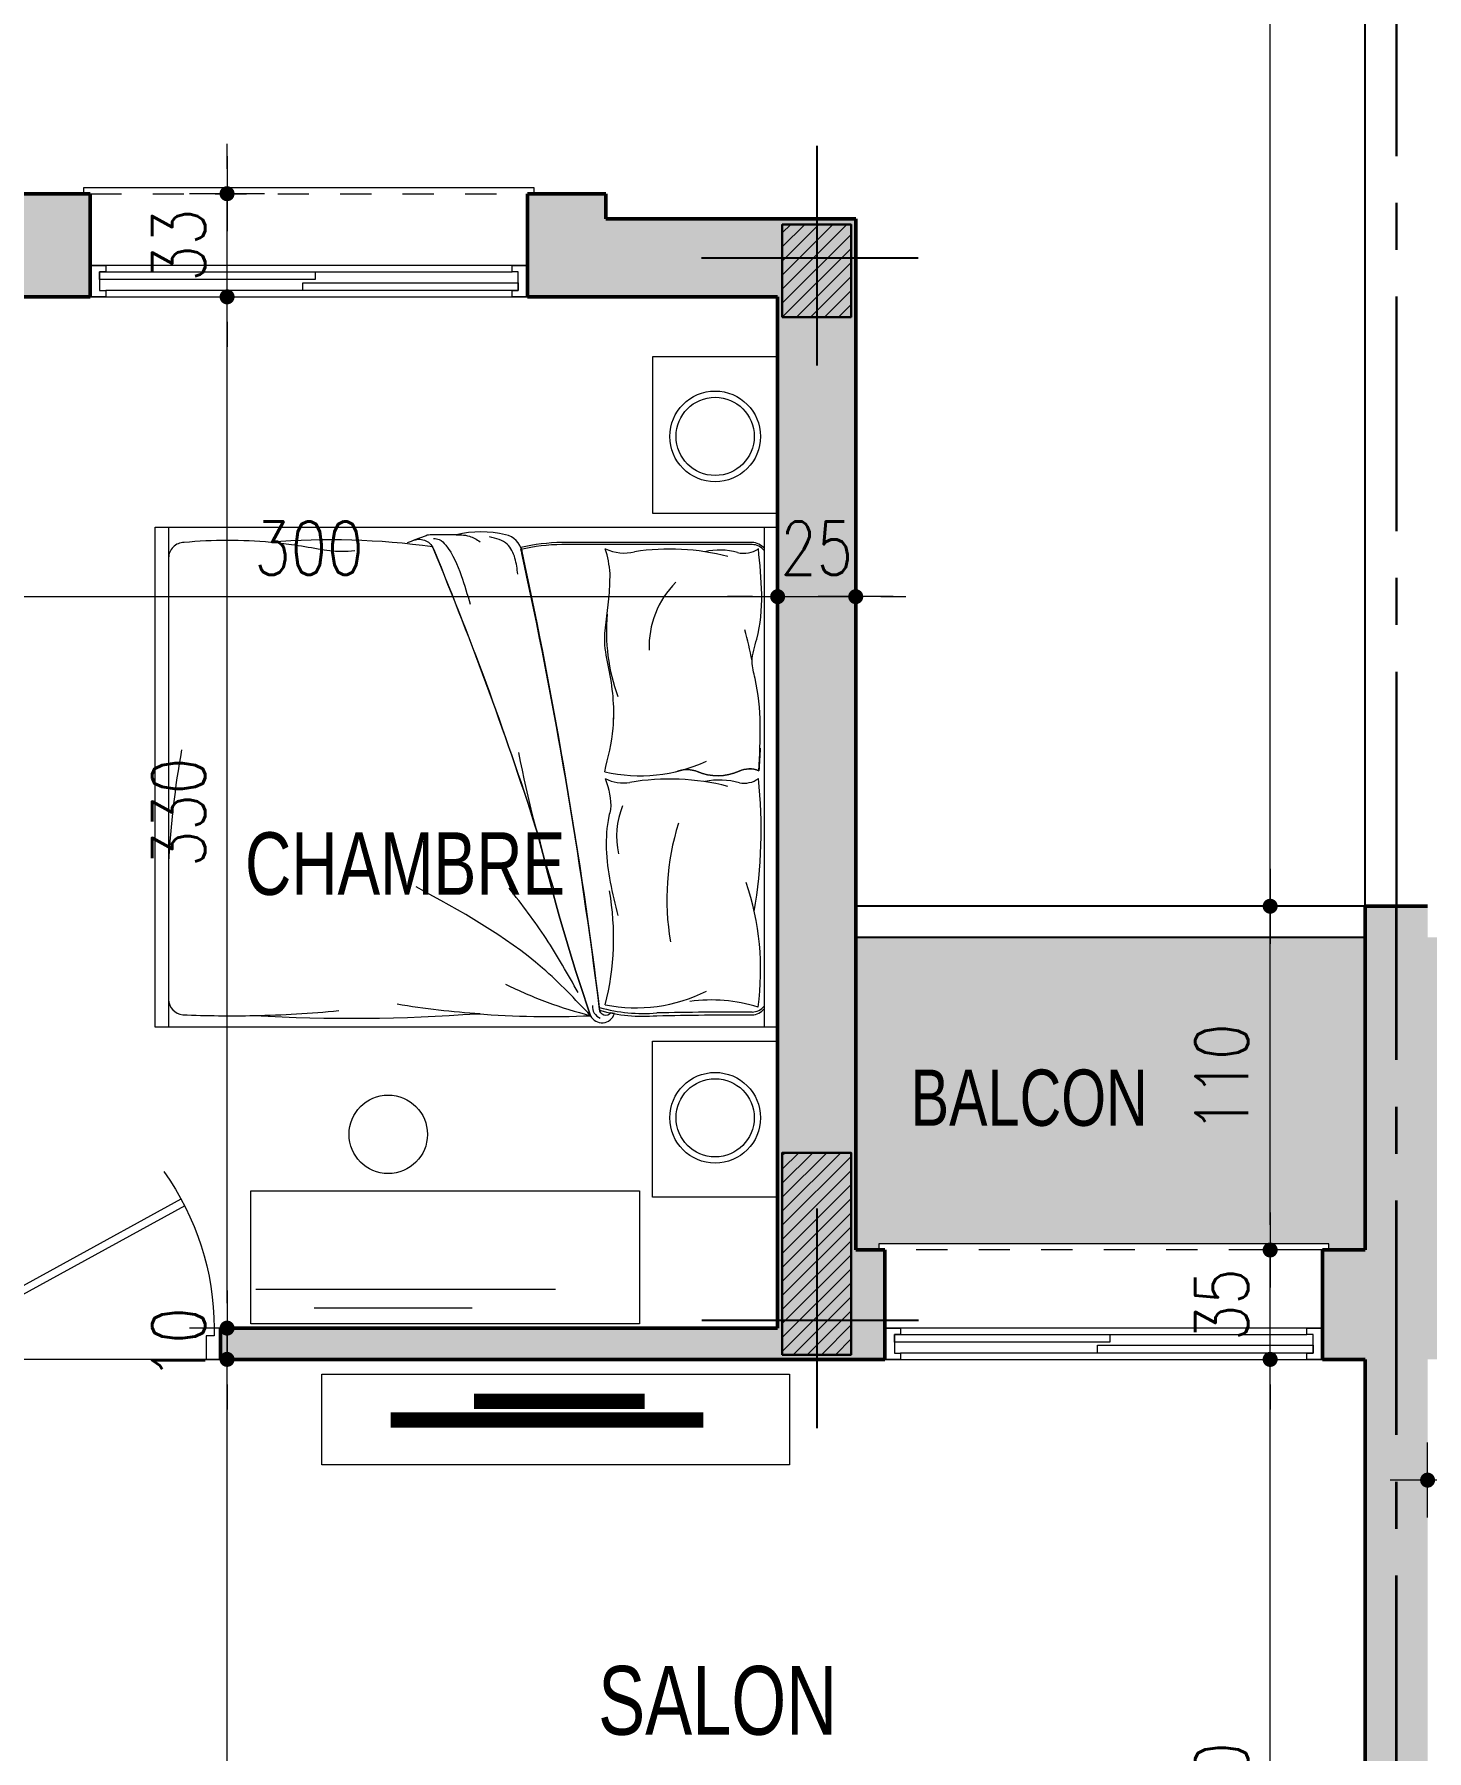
# Model space of a CAD drawing. Header units: millimetres. Extents: x 906 to 2589, y -1235 to -637.
# Drawn here: x 2553.58 to 2558.04, y -1215.62 to -1210.12 of the extents above; entities that cross this region are included whole.
import ezdxf

# ---------------------------------------------------------------- set-up
doc = ezdxf.new("R2010")
doc.units = ezdxf.units.MM
doc.linetypes.add('AXES', pattern=[2, 1.25, -0.25, 0.25, -0.25])
doc.linetypes.add('HIDDEN', pattern=[0.375, 0.25, -0.125])
doc.layers.get('DEFPOINTS').update_dxf_attribs({"color": 255, "lineweight": 13})
for name, color, linetype, lineweight in [('A-signe', 7, 'Continuous', 9), ('APPUITS', 7, 'Continuous', 18), ('AXE LIMITE', 1, 'AXES', 30), ('DIM.', 4, 'Continuous', 25), ('GARD- CORP', 7, 'Continuous', 25), ('interrompu', 7, 'HIDDEN', 15), ('MENUISERIE', 7, 'Continuous', 13), ('MEUBLE', 35, 'Continuous', 15), ('MUR 0.25', 7, 'Continuous', 25), ('MUR 0.5', 7, 'Continuous', 50), ('POTEAUX ARCH', 7, 'Continuous', 30), ('POTEAUX HACHURE', 7, 'Continuous', 15), ('TEXTE', 7, 'Continuous', 20)]:
    doc.layers.add(name, color=color, linetype=linetype, lineweight=lineweight)
for name, color, linetype in [('AXE', 7, 'AXES'), ('TEINTE 1', 30, 'Continuous'), ('TEINTE 6', 181, 'Continuous'), ('TEINTE SC', 254, 'Continuous')]:
    doc.layers.add(name, color=color, linetype=linetype)
doc.styles.add('atef', font='romans.shx', dxfattribs={"width": 0.8})
doc.styles.add('STYLE4', font='swisscl.ttf')
doc.dimstyles.new('COTEXT', dxfattribs={"dimscale": 0, "dimtxt": 0.17, "dimasz": 0.08, "dimexe": 0.015, "dimexo": 0.015, "dimgap": 0.07, "dimtad": 1, "dimdec": 0, "dimlfac": 100, "dimzin": 0, "dimdsep": 46, "dimtxsty": 'atef', "dimblk": 'SIG2', "dimcen": 0.15, "dimse1": 1, "dimse2": 1, "dimclrd": 256, "dimclre": 6, "dimclrt": 2, "dimadec": 0, "dimazin": 0, "dimtfac": 0.5, "dimtdec": 0, "dimtix": 1, "dimtmove": 2, "dimatfit": 1, "dimldrblk": 'SIG2', "dimfxl": 0.18, "dimtolj": 1, "dimtzin": 0, "dimlwd": 18, "dimarcsym": 0})

# ---------------------------------------------------------------- blocks, each defined once
blk = doc.blocks.new('PORTE 0.90')
at = {"layer": 'MENUISERIE'}
for points in [[(-0.7859, 0.3911), (-0.0325, -0.0217), (-0.02, 0), (-0.7742, 0.4132)], [(-0.9, 0), (-0.88, 0), (-0.88, -0.025), (-0.855, -0.025), (-0.855, -0.1), (-0.9, -0.1)], [(0, 0), (-0.02, 0), (-0.02, -0.025), (-0.045, -0.025), (-0.045, -0.1), (0, -0.1)]]:
    blk.add_lwpolyline(points, dxfattribs=at)
blk.add_arc((-0.02, 0), 0.86, 144.3645, 180, dxfattribs=at)
blk = doc.blocks.new('SIG2')
at = {"layer": 'A-signe'}
for p, q in [((0, 1.5), (0, 0.5)), ((-1.5, 0), (-0.5, 0)), ((-0.5, 0), (0.5, 0)), ((0, 0.5), (0, -0.5)), ((0.5, 0), (1.5, 0)), ((0, -0.5), (0, -1.5))]:
    blk.add_line(p, q, dxfattribs=at)
at = {"layer": 'A-signe', "const_width": 0.3}
blk.add_lwpolyline([(-0.15, 0, 1), (0.15, 0, 1)], format="xyb", close=True, dxfattribs=at)
blk = doc.blocks.new('*D1205')
at = {"layer": 'DEFPOINTS', "color": 0, "transparency": 16777216}
for p in [(2555.9628, -1211.4525), (2552.9628, -1211.7284), (2555.9628, -1211.9234)]:
    blk.add_point(p, dxfattribs=at)
at = {"layer": 'DIM.', "lineweight": 18, "transparency": 16777216}
blk.add_line((2553.0428, -1211.9234), (2555.8828, -1211.9234), dxfattribs=at)
at = {"layer": 'DIM.', "lineweight": 18, "transparency": 16777216, "xscale": 0.08, "yscale": 0.08, "zscale": 0.08, "rotation": 180}
blk.add_blockref('SIG2', (2552.9628, -1211.9234), dxfattribs=at)
at = {"layer": 'DIM.', "lineweight": 18, "transparency": 16777216, "xscale": 0.08, "yscale": 0.08, "zscale": 0.08}
blk.add_blockref('SIG2', (2555.9628, -1211.9234), dxfattribs=at)
at = {"layer": 'DIM.', "color": 2, "transparency": 16777216, "insert": (2554.4628, -1211.7684), "char_height": 0.17, "attachment_point": 5, "style": 'atef'}
blk.add_mtext('\\A1;300', dxfattribs=at)
blk = doc.blocks.new('*D1206')
at = {"layer": 'DEFPOINTS', "color": 0, "transparency": 16777216}
for p in [(2555.9628, -1211.4411), (2556.2128, -1211.6211), (2556.2128, -1211.9234)]:
    blk.add_point(p, dxfattribs=at)
at = {"layer": 'DIM.', "lineweight": 18, "transparency": 16777216}
for p, q in [((2555.8828, -1211.9234), (2555.8028, -1211.9234)), ((2555.9628, -1211.9234), (2556.2128, -1211.9234)), ((2556.2928, -1211.9234), (2556.3728, -1211.9234))]:
    blk.add_line(p, q, dxfattribs=at)
at = {"layer": 'DIM.', "lineweight": 18, "transparency": 16777216, "xscale": 0.08, "yscale": 0.08, "zscale": 0.08}
blk.add_blockref('SIG2', (2555.9628, -1211.9234), dxfattribs=at)
at = {"layer": 'DIM.', "lineweight": 18, "transparency": 16777216, "xscale": 0.08, "yscale": 0.08, "zscale": 0.08, "rotation": 180}
blk.add_blockref('SIG2', (2556.2128, -1211.9234), dxfattribs=at)
at = {"layer": 'DIM.', "color": 2, "transparency": 16777216, "insert": (2556.0878, -1211.7684), "char_height": 0.17, "attachment_point": 5, "style": 'atef'}
blk.add_mtext('\\A1;25', dxfattribs=at)
blk = doc.blocks.new('*D1113')
at = {"layer": 'DEFPOINTS', "color": 0, "transparency": 16777216}
for p in [(2554.2009, -1214.364), (2554.4267, -1214.364), (2554.4211, -1218.014)]:
    blk.add_point(p, dxfattribs=at)
at = {"layer": 'DIM.', "lineweight": 18, "transparency": 16777216}
blk.add_line((2554.2009, -1217.934), (2554.2009, -1214.444), dxfattribs=at)
at = {"layer": 'DIM.', "lineweight": 18, "transparency": 16777216, "xscale": 0.08, "yscale": 0.08, "zscale": 0.08}
for p, rotation in [((2554.2009, -1214.364), 90), ((2554.2009, -1218.014), 270)]:
    blk.add_blockref('SIG2', p, dxfattribs=dict(at, rotation=rotation))
at = {"layer": 'DIM.', "color": 2, "transparency": 16777216, "insert": (2554.0459, -1216.189), "char_height": 0.17, "attachment_point": 5, "rotation": 90, "style": 'atef'}
blk.add_mtext('\\A1;365', dxfattribs=at)
blk = doc.blocks.new('*D1114')
at = {"layer": 'DEFPOINTS', "color": 0, "transparency": 16777216}
for p in [(2554.2009, -1214.264), (2554.4267, -1214.264), (2554.4267, -1214.364)]:
    blk.add_point(p, dxfattribs=at)
at = {"layer": 'DIM.', "lineweight": 18, "transparency": 16777216}
for p, q in [((2554.2009, -1214.184), (2554.2009, -1214.104)), ((2554.2009, -1214.364), (2554.2009, -1214.264)), ((2554.2009, -1214.444), (2554.2009, -1214.524))]:
    blk.add_line(p, q, dxfattribs=at)
at = {"layer": 'DIM.', "lineweight": 18, "transparency": 16777216, "xscale": 0.08, "yscale": 0.08, "zscale": 0.08}
for p, rotation in [((2554.2009, -1214.264), 270), ((2554.2009, -1214.364), 90)]:
    blk.add_blockref('SIG2', p, dxfattribs=dict(at, rotation=rotation))
at = {"layer": 'DIM.', "color": 2, "transparency": 16777216, "insert": (2554.0459, -1214.314), "char_height": 0.17, "attachment_point": 5, "rotation": 90, "style": 'atef'}
blk.add_mtext('\\A1;10', dxfattribs=at)
blk = doc.blocks.new('*D1115')
at = {"layer": 'DEFPOINTS', "color": 0, "transparency": 16777216}
for p in [(2553.6553, -1210.964), (2554.2009, -1210.964), (2554.4267, -1214.264)]:
    blk.add_point(p, dxfattribs=at)
at = {"layer": 'DIM.', "lineweight": 18, "transparency": 16777216}
blk.add_line((2554.2009, -1214.184), (2554.2009, -1211.044), dxfattribs=at)
at = {"layer": 'DIM.', "lineweight": 18, "transparency": 16777216, "xscale": 0.08, "yscale": 0.08, "zscale": 0.08}
for p, rotation in [((2554.2009, -1210.964), 90), ((2554.2009, -1214.264), 270)]:
    blk.add_blockref('SIG2', p, dxfattribs=dict(at, rotation=rotation))
at = {"layer": 'DIM.', "color": 2, "transparency": 16777216, "insert": (2554.0459, -1212.614), "char_height": 0.17, "attachment_point": 5, "rotation": 90, "style": 'atef'}
blk.add_mtext('\\A1;330', dxfattribs=at)
blk = doc.blocks.new('*D1116')
at = {"layer": 'DEFPOINTS', "color": 0, "transparency": 16777216}
for p in [(2553.7323, -1210.634), (2554.2009, -1210.634), (2553.6553, -1210.964)]:
    blk.add_point(p, dxfattribs=at)
at = {"layer": 'DIM.', "lineweight": 18, "transparency": 16777216}
for p, q in [((2554.2009, -1210.554), (2554.2009, -1210.474)), ((2554.2009, -1210.964), (2554.2009, -1210.634)), ((2554.2009, -1211.044), (2554.2009, -1211.124))]:
    blk.add_line(p, q, dxfattribs=at)
at = {"layer": 'DIM.', "lineweight": 18, "transparency": 16777216, "xscale": 0.08, "yscale": 0.08, "zscale": 0.08}
for p, rotation in [((2554.2009, -1210.634), 270), ((2554.2009, -1210.964), 90)]:
    blk.add_blockref('SIG2', p, dxfattribs=dict(at, rotation=rotation))
at = {"layer": 'DIM.', "color": 2, "transparency": 16777216, "insert": (2554.0459, -1210.799), "char_height": 0.17, "attachment_point": 5, "rotation": 90, "style": 'atef'}
blk.add_mtext('\\A1;33', dxfattribs=at)
blk = doc.blocks.new('*D1326')
at = {"layer": 'DEFPOINTS', "color": 0, "transparency": 16777216}
for p in [(2557.539, -1214.3641), (2557.8428, -1214.3641), (2557.8428, -1217.1644)]:
    blk.add_point(p, dxfattribs=at)
at = {"layer": 'DIM.', "lineweight": 18, "transparency": 16777216}
blk.add_line((2557.539, -1217.0844), (2557.539, -1214.4441), dxfattribs=at)
at = {"layer": 'DIM.', "lineweight": 18, "transparency": 16777216, "xscale": 0.08, "yscale": 0.08, "zscale": 0.08}
for p, rotation in [((2557.539, -1214.3641), 90), ((2557.539, -1217.1644), 270)]:
    blk.add_blockref('SIG2', p, dxfattribs=dict(at, rotation=rotation))
at = {"layer": 'DIM.', "color": 2, "transparency": 16777216, "insert": (2557.384, -1215.7642), "char_height": 0.17, "attachment_point": 5, "rotation": 90, "style": 'atef'}
blk.add_mtext('\\A1;280', dxfattribs=at)
blk = doc.blocks.new('*D1332')
at = {"layer": 'DEFPOINTS', "color": 0, "transparency": 16777216}
for p in [(2558.0428, -1214.364), (2561.0428, -1214.364), (2558.0428, -1214.7504)]:
    blk.add_point(p, dxfattribs=at)
at = {"layer": 'DIM.', "lineweight": 18, "transparency": 16777216}
blk.add_line((2560.9628, -1214.7504), (2558.1228, -1214.7504), dxfattribs=at)
at = {"layer": 'DIM.', "lineweight": 18, "transparency": 16777216, "xscale": 0.08, "yscale": 0.08, "zscale": 0.08, "rotation": 180}
blk.add_blockref('SIG2', (2558.0428, -1214.7504), dxfattribs=at)
at = {"layer": 'DIM.', "lineweight": 18, "transparency": 16777216, "xscale": 0.08, "yscale": 0.08, "zscale": 0.08}
blk.add_blockref('SIG2', (2561.0428, -1214.7504), dxfattribs=at)
at = {"layer": 'DIM.', "color": 2, "transparency": 16777216, "insert": (2559.5428, -1214.5954), "char_height": 0.17, "attachment_point": 5, "style": 'atef'}
blk.add_mtext('\\A1;300', dxfattribs=at)
blk = doc.blocks.new('*D1176')
at = {"layer": 'DEFPOINTS', "color": 0, "transparency": 16777216}
for p in [(2557.539, -1214.014), (2557.7746, -1214.014), (2557.7746, -1214.364)]:
    blk.add_point(p, dxfattribs=at)
at = {"layer": 'DIM.', "lineweight": 18, "transparency": 16777216}
for p, q in [((2557.539, -1213.934), (2557.539, -1213.854)), ((2557.539, -1214.364), (2557.539, -1214.014)), ((2557.539, -1214.444), (2557.539, -1214.524))]:
    blk.add_line(p, q, dxfattribs=at)
at = {"layer": 'DIM.', "lineweight": 18, "transparency": 16777216, "xscale": 0.08, "yscale": 0.08, "zscale": 0.08}
for p, rotation in [((2557.539, -1214.014), 270), ((2557.539, -1214.364), 90)]:
    blk.add_blockref('SIG2', p, dxfattribs=dict(at, rotation=rotation))
at = {"layer": 'DIM.', "color": 2, "transparency": 16777216, "insert": (2557.384, -1214.189), "char_height": 0.17, "attachment_point": 5, "rotation": 90, "style": 'atef'}
blk.add_mtext('\\A1;35', dxfattribs=at)
blk = doc.blocks.new('*D1177')
at = {"layer": 'DEFPOINTS', "color": 0, "transparency": 16777216}
for p in [(2557.539, -1212.914), (2557.539, -1212.914), (2557.7746, -1214.014)]:
    blk.add_point(p, dxfattribs=at)
at = {"layer": 'DIM.', "lineweight": 18, "transparency": 16777216}
blk.add_line((2557.539, -1213.934), (2557.539, -1212.994), dxfattribs=at)
at = {"layer": 'DIM.', "lineweight": 18, "transparency": 16777216, "xscale": 0.08, "yscale": 0.08, "zscale": 0.08}
for p, rotation in [((2557.539, -1212.914), 90), ((2557.539, -1214.014), 270)]:
    blk.add_blockref('SIG2', p, dxfattribs=dict(at, rotation=rotation))
at = {"layer": 'DIM.', "color": 2, "transparency": 16777216, "insert": (2557.384, -1213.464), "char_height": 0.17, "attachment_point": 5, "rotation": 90, "style": 'atef'}
blk.add_mtext('\\A1;110', dxfattribs=at)
blk = doc.blocks.new('*D1184')
at = {"layer": 'DEFPOINTS', "color": 0, "transparency": 16777216}
for p in [(2557.539, -1202.3465), (2557.943, -1202.3465), (2557.9427, -1212.914)]:
    blk.add_point(p, dxfattribs=at)
at = {"layer": 'DIM.', "lineweight": 18, "transparency": 16777216}
blk.add_line((2557.539, -1212.834), (2557.539, -1202.4265), dxfattribs=at)
at = {"layer": 'DIM.', "lineweight": 18, "transparency": 16777216, "xscale": 0.08, "yscale": 0.08, "zscale": 0.08}
for p, rotation in [((2557.539, -1202.3465), 90), ((2557.539, -1212.914), 270)]:
    blk.add_blockref('SIG2', p, dxfattribs=dict(at, rotation=rotation))
at = {"layer": 'DIM.', "color": 2, "transparency": 16777216, "insert": (2557.384, -1207.6303), "char_height": 0.17, "attachment_point": 5, "rotation": 90, "style": 'atef'}
blk.add_mtext('\\A1;1057', dxfattribs=at)

msp = doc.modelspace()

# ---------------------------------------------------------------- hatches: boundary and pattern name
at = {"layer": 'POTEAUX HACHURE'}
h = msp.add_hatch(dxfattribs=at)
h.set_pattern_fill('ANSI31', color=256, scale=0.01)
h.set_pattern_definition([(45, (1524.19713, -292.612294), (-0.0224506403, 0.0224506403), [])])
h.paths.add_polyline_path([(2555.9778, -1211.029), (2556.1978, -1211.029), (2556.1978, -1210.7328), (2555.9778, -1210.7328)])
h = msp.add_hatch(dxfattribs=at)
h.set_pattern_fill('ANSI31', color=256, scale=0.01)
h.set_pattern_definition([(45, (1524.19713, -296.012294), (-0.0224506403, 0.0224506403), [])])
h.paths.add_polyline_path([(2555.9778, -1214.349), (2556.1978, -1214.349), (2556.1978, -1213.7028), (2555.9778, -1213.7028)])
at = {"layer": 'TEINTE 1'}
h = msp.add_hatch(color=256, dxfattribs=at)
h.dxf.hatch_style = 1
h.paths.add_polyline_path([(2558.1476, -1214.014), (2558.0428, -1214.014), (2558.0428, -1212.914), (2557.9427, -1212.914), (2557.9427, -1217.0059), (2558.2048, -1217.268), (2558.2755, -1217.1973), (2558.0428, -1216.9647), (2558.0428, -1214.364), (2558.1476, -1214.364)])
at = {"layer": 'TEINTE 6'}
h = msp.add_hatch(color=256, dxfattribs=at)
h.dxf.hatch_style = 1
h.paths.add_polyline_path([(2553.7628, -1210.634), (2553.5128, -1210.634), (2553.5128, -1210.714), (2552.3128, -1210.714), (2552.3128, -1210.634), (2552.0628, -1210.634), (2552.0628, -1210.964), (2552.8628, -1210.964), (2552.8628, -1214.564), (2552.7628, -1214.564), (2552.7628, -1214.664), (2552.8628, -1214.664), (2552.8628, -1215.064), (2551.1628, -1215.064), (2551.1628, -1214.564), (2551.0628, -1214.564), (2551.0628, -1215.064), (2550.8627, -1215.064), (2550.8627, -1215.164), (2552.8628, -1215.164), (2552.8628, -1215.314), (2552.9628, -1215.314), (2552.9628, -1214.364), (2553.2794, -1214.364), (2553.2794, -1214.264), (2552.9628, -1214.264), (2552.9628, -1210.964), (2553.7628, -1210.964)])
h = msp.add_hatch(color=256, dxfattribs=at)
h.dxf.hatch_style = 1
h.paths.add_polyline_path([(2556.2128, -1210.714), (2555.4128, -1210.714), (2555.4128, -1210.634), (2555.1628, -1210.634), (2555.1628, -1210.964), (2555.9628, -1210.964), (2555.9628, -1214.264), (2554.1794, -1214.264), (2554.1794, -1214.364), (2556.3063, -1214.364), (2556.3063, -1214.014), (2556.2128, -1214.014)])
h = msp.add_hatch(color=256, dxfattribs=at)
h.dxf.hatch_style = 1
h.paths.add_polyline_path([(2557.9428, -1212.914), (2557.8428, -1212.914), (2557.8428, -1214.014), (2557.7063, -1214.014), (2557.7063, -1214.364), (2557.8428, -1214.364), (2557.8428, -1217.1644), (2557.8099, -1217.1973), (2557.8806, -1217.268), (2558.0428, -1217.1059), (2557.9428, -1217.0059)])
at = {"layer": 'TEINTE SC', "linetype": 'Continuous'}
h = msp.add_hatch(color=256, dxfattribs=at)
h.dxf.hatch_style = 1
h.paths.add_polyline_path([(2559.4227, -1213.094), (2559.4428, -1213.094), (2559.4428, -1213.014), (2558.0428, -1213.014), (2558.0428, -1214.014), (2558.1276, -1214.014), (2558.1276, -1213.994), (2559.3716, -1213.994), (2559.3716, -1214.014), (2559.4428, -1214.014), (2559.4428, -1213.934), (2559.4227, -1213.934)])
h.paths.add_polyline_path([(2557.8428, -1213.014), (2556.2128, -1213.014), (2556.2128, -1214.014), (2556.2863, -1214.014), (2556.2863, -1213.994), (2557.7263, -1213.994), (2557.7263, -1214.014), (2557.8428, -1214.014)])

# ---------------------------------------------------------------- linework, layer by layer
at = {"layer": 'APPUITS'}
for points in [[(2553.7428, -1210.634), (2553.7428, -1210.614), (2555.1828, -1210.614), (2555.1828, -1210.634)], [(2557.7263, -1214.014), (2557.7263, -1213.994), (2556.2863, -1213.994), (2556.2863, -1214.014)]]:
    msp.add_lwpolyline(points, dxfattribs=at)
at = {"layer": 'AXE'}
for p, q in [((2556.0878, -1210.4809), (2556.0878, -1211.1839)), ((2555.7195, -1210.839), (2556.4127, -1210.839)), ((2556.0883, -1213.8809), (2556.0883, -1214.5839)), ((2555.72, -1214.239), (2556.4132, -1214.239))]:
    msp.add_line(p, q, dxfattribs=at)
at = {"layer": 'AXE LIMITE', "ltscale": 0.6}
msp.add_line((2557.943, -1212.9134), (2557.943, -1202.3465), dxfattribs=at)
for points in [[(2550.6628, -1220.614), (2553.5128, -1220.614), (2553.5128, -1218.114), (2557.0346, -1218.114), (2558.0428, -1217.1059), (2557.9428, -1217.0059), (2557.9428, -1212.914)], [(2562.8428, -1218.664), (2562.8428, -1218.764), (2561.1128, -1218.764), (2561.1128, -1218.714), (2559.0628, -1218.714), (2559.0628, -1218.1261), (2557.9427, -1217.0059), (2557.9427, -1212.914)]]:
    msp.add_lwpolyline(points, dxfattribs=at)
at = {"layer": 'GARD- CORP'}
for p, q in [((2557.8427, -1212.914), (2556.2124, -1212.914)), ((2557.8427, -1213.014), (2556.2124, -1213.014))]:
    msp.add_line(p, q, dxfattribs=at)
at = {"layer": 'interrompu', "ltscale": 0.2}
for p, q in [((2553.7628, -1210.634), (2555.1628, -1210.634)), ((2557.7063, -1214.014), (2556.3063, -1214.014))]:
    msp.add_line(p, q, dxfattribs=at)
at = {"layer": 'MENUISERIE', "color": 2, "linetype": 'Continuous'}
for p, q in [((2555.1628, -1210.864), (2553.7628, -1210.864)), ((2553.8128, -1210.884), (2555.1128, -1210.884)), ((2555.1128, -1210.944), (2553.8128, -1210.944)), ((2553.7628, -1210.964), (2555.1628, -1210.964)), ((2557.7063, -1214.264), (2556.3063, -1214.264)), ((2556.3563, -1214.284), (2557.6563, -1214.284)), ((2556.3063, -1214.364), (2557.7063, -1214.364)), ((2557.6563, -1214.344), (2556.3563, -1214.344))]:
    msp.add_line(p, q, dxfattribs=at)
at = {"layer": 'MENUISERIE'}
msp.add_line((2554.1794, -1214.364), (2553.2794, -1214.364), dxfattribs=at)
at = {"layer": 'MENUISERIE', "color": 2, "linetype": 'Continuous', "extrusion": (0, 0, -1)}
for points in [[(-2553.7628, -1210.864), (-2553.8128, -1210.864), (-2553.8128, -1210.884), (-2553.7928, -1210.884), (-2553.7928, -1210.944), (-2553.8128, -1210.944), (-2553.8128, -1210.964), (-2553.7628, -1210.964), (-2553.7628, -1210.964)], [(-2554.4828, -1210.884), (-2554.4828, -1210.909), (-2553.7928, -1210.909), (-2553.7928, -1210.884), (-2553.7928, -1210.884)], [(-2555.1628, -1210.864), (-2555.1628, -1210.964), (-2555.1128, -1210.964), (-2555.1128, -1210.944), (-2555.1328, -1210.944), (-2555.1328, -1210.884), (-2555.1128, -1210.884), (-2555.1128, -1210.864), (-2555.1128, -1210.864)], [(-2555.1328, -1210.919), (-2555.1328, -1210.944), (-2554.4428, -1210.944), (-2554.4428, -1210.919), (-2554.4428, -1210.919)], [(-2556.3063, -1214.264), (-2556.3563, -1214.264), (-2556.3563, -1214.284), (-2556.3363, -1214.284), (-2556.3363, -1214.344), (-2556.3563, -1214.344), (-2556.3563, -1214.364), (-2556.3063, -1214.364), (-2556.3063, -1214.364)], [(-2557.0263, -1214.284), (-2557.0263, -1214.309), (-2556.3363, -1214.309), (-2556.3363, -1214.284), (-2556.3363, -1214.284)], [(-2557.7063, -1214.264), (-2557.7063, -1214.364), (-2557.6563, -1214.364), (-2557.6563, -1214.344), (-2557.6763, -1214.344), (-2557.6763, -1214.284), (-2557.6563, -1214.284), (-2557.6563, -1214.264), (-2557.6563, -1214.264)], [(-2557.6763, -1214.319), (-2557.6763, -1214.344), (-2556.9863, -1214.344), (-2556.9863, -1214.319), (-2556.9863, -1214.319)]]:
    msp.add_lwpolyline(points, close=True, dxfattribs=at)
at = {"layer": 'MEUBLE'}
for p, q in [((2555.8808, -1211.7567), (2555.2724, -1211.7567)), ((2555.9203, -1213.2328), (2555.9203, -1211.7764))]:
    msp.add_line(p, q, dxfattribs=at)
for points in [[(2555.9628, -1211.6563), (2555.9628, -1211.1563), (2555.5628, -1211.1563), (2555.5628, -1211.6563)], [(2555.9628, -1211.7007), (2555.9628, -1213.3009), (2553.9713, -1213.3009), (2553.9713, -1211.7007)], [(2553.9713, -1213.3009), (2553.9713, -1211.7007), (2554.0138, -1211.7007), (2554.0138, -1213.3009)], [(2555.9628, -1211.7007), (2555.9628, -1213.3009), (2555.9203, -1213.3009), (2555.9203, -1211.7007)], [(2555.9628, -1213.3453), (2555.9628, -1213.8453), (2555.5628, -1213.8453), (2555.5628, -1213.3453)], [(2555.5209, -1214.2504), (2554.2773, -1214.2504), (2554.2773, -1213.8246), (2555.5209, -1213.8246)], [(2554.5037, -1214.4111), (2556.0005, -1214.4111), (2556.0005, -1214.7013), (2554.5037, -1214.7013)]]:
    msp.add_lwpolyline(points, close=True, dxfattribs=at)
for points in [[(2555.3642, -1213.2642, 0.684956), (2555.4402, -1213.2577, -0.005428), (2555.4293, -1213.2556, -0.693798), (2555.3927, -1213.2431, 0.021985), (2555.1445, -1211.7786, 0.293862), (2555.0921, -1211.7251, 0.113732), (2554.9344, -1211.7254), (2554.939, -1211.7254, -0.029665), (2554.9516, -1211.7254), (2554.8547, -1211.7254, 0.08857), (2554.8375, -1211.7284), (2554.7987, -1211.7427, -0.418916), (2554.8624, -1211.7728, -0.020991), (2555.1987, -1212.693, 0.024856)], [(2555.3642, -1213.2642, -0.024856), (2555.1987, -1212.693, 0.021038), (2554.8615, -1211.7704, 0.035808), (2554.8584, -1211.764, 0.054874), (2554.3407, -1211.7496, 0.045967), (2554.0632, -1211.7501, 0.414214), (2554.0138, -1211.7995), (2554.0138, -1213.2119, 0.389277), (2554.0589, -1213.2611, 0.015971), (2554.2881, -1213.2638, 0.032364), (2555.0003, -1213.2578, 0.030742)], [(2555.8808, -1213.2613, 0.236068), (2555.9203, -1213.2416), (2555.9203, -1211.7698, 0.236068), (2555.8808, -1211.7501), (2555.2724, -1211.7501, 0.05303), (2555.1406, -1211.7659, -0.049043), (2555.1445, -1211.7788, -0.022031), (2555.3932, -1213.2468, 0.091009), (2555.5762, -1213.2643, -0.005577)], [(2555.6601, -1212.4775, -0.009104), (2555.6423, -1212.4822, -0.054264)]]:
    msp.add_lwpolyline(points, format="xyb", close=True, dxfattribs=at)
for points in [[(2555.437, -1212.3017, -0.007035), (2555.4368, -1212.3258)], [(2555.9067, -1212.408, -0.012603), (2555.9026, -1212.4803, 0.20311), (2555.8392, -1212.4817, -0.208424), (2555.7057, -1212.4832, 0.138052), (2555.6601, -1212.4775, -0.009104), (2555.6423, -1212.4822, -0.054264), (2555.6601, -1212.4775, -0.138052), (2555.7057, -1212.4832, 0.208424), (2555.8392, -1212.4817, -0.20311), (2555.9026, -1212.4803)]]:
    msp.add_lwpolyline(points, format="xyb", dxfattribs=at)
for points in [[(2554.2925, -1214.1394), (2555.2518, -1214.1394)], [(2554.4795, -1214.1992), (2554.9848, -1214.1992)]]:
    msp.add_lwpolyline(points, dxfattribs=at)
at = {"layer": 'MEUBLE', "const_width": 0.05}
for points in [[(2555.5375, -1214.4982), (2554.9916, -1214.4982)], [(2555.7246, -1214.558), (2554.7246, -1214.558)]]:
    msp.add_lwpolyline(points, dxfattribs=at)
at = {"layer": 'MEUBLE'}
for centre, radius in [((2555.7628, -1211.4106), 0.1451), ((2555.7628, -1211.4106), 0.1251), ((2555.7628, -1213.5909), 0.1451), ((2555.7628, -1213.5909), 0.1251), ((2554.7166, -1213.6439), 0.1255)]:
    msp.add_circle(centre, radius, dxfattribs=at)
for centre, radius, start, end in [((2555.2808, -1212.3845), 0.6279, 90.7687, 102.911), ((2555.0767, -1211.7991), 0.0692, 11.4321, 22.663), ((2555.083, -1211.8743), 0.3445, 4.1238, 17.6402), ((2555.4113, -1211.7698), 0.000000529, 288.4306, 197.6402), ((2555.4707, -1211.6459), 0.1379, 244.5533, 284.3999), ((2555.6169, -1212.5295), 0.7583, 75.74, 98.485), ((2555.7773, -1211.9926), 0.2183, 74.8013, 102.688), ((2555.8552, -1211.7057), 0.0789, 254.8012, 305.6212), ((2555.8808, -1211.8061), 0.0494, 36.8699, 90), ((2538.9622, -1215.3029), 16.5602, 7.16313, 12.26349), ((2555.8425, -1212.0833), 0.291, 134.9902, 182.1705), ((2556.0393, -1212.0328), 0.6247, 175.0775, 199.6567), ((2554.4721, -1212.4031), 1.4353, 11.0398, 15.1075), ((2556.7902, -1212.9127), 2.7799, 169.6615, 177.1582), ((2558.4728, -1211.7978), 3.3968, 190.5972, 198.3021), ((2555.5227, -1211.9923), 0.5042, 257.0138, 294.882), ((2555.4688, -1212.3926), 0.1269, 243.0351, 279.6289), ((2555.6169, -1213.2654), 0.7583, 75.74, 99.6304), ((2555.7777, -1212.7351), 0.225, 73.7858, 102.4179), ((2555.8552, -1212.4415), 0.0789, 259.2657, 305.6212), ((2554.3819, -1212.6714), 1.5283, 350.2205, 6.2231), ((2555.7012, -1212.6898), 0.2537, 157.6175, 192.852), ((2556.4269, -1212.8915), 0.8186, 162.7298, 189.568), ((2554.5594, -1213.0153), 0.8784, 345.8991, 9.8562), ((2555.0497, -1213.1169), 0.8587, 351.9854, 18.9708), ((2555.5096, -1212.7371), 0.5019, 258.7109, 296.6681), ((2554.2151, -1209.6758), 3.5888, 271.1658, 275.4873), ((2555.1512, -1210.8725), 2.3887, 260.2143, 266.6333), ((2555.4107, -1213.2344), 0.0409, 175.5011, 247.3948), ((2555.5323, -1212.7481), 0.5092, 254.1443, 274.9446), ((2555.8594, -1226.908), 13.6555, 89.91037, 91.1885), ((2555.7492, -1213.7239), 0.51, 72.8009, 97.5389), ((2555.8808, -1213.2031), 0.0494, 270, 323.1301)]:
    msp.add_arc(centre, radius, start, end, dxfattribs=at)
for points in [[(2554.9516, -1211.7254), (2554.9768, -1211.7299), (2555.0105, -1211.7475)], [(2554.6099, -1211.7766), (2554.5667, -1211.7794), (2554.4927, -1211.7712), (2554.407, -1211.7571), (2554.3407, -1211.7496)], [(2554.7788, -1211.7501), (2554.791, -1211.7456), (2554.7987, -1211.7427)], [(2554.862, -1211.737), (2554.8798, -1211.7404), (2554.9005, -1211.7585), (2554.95, -1211.8558), (2554.9789, -1211.9473)], [(2555.1312, -1211.8517), (2555.1222, -1211.8005), (2555.0975, -1211.7553), (2555.0408, -1211.7318)], [(2555.9026, -1212.4803), (2555.8907, -1212.185), (2555.8813, -1212.1307), (2555.896, -1212.0591), (2555.9012, -1211.7698)], [(2555.4093, -1212.4837), (2555.4362, -1212.3447), (2555.4248, -1212.1641), (2555.4102, -1212.0783), (2555.4229, -1211.9305), (2555.4266, -1211.8495)], [(2555.4113, -1212.5057), (2555.4275, -1212.604), (2555.4229, -1212.6263), (2555.4145, -1212.7301), (2555.4509, -1212.9438)], [(2555.3642, -1213.2642), (2555.2108, -1213.1123), (2554.8055, -1212.8521)], [(2555.3244, -1213.1902), (2555.2221, -1213.0177), (2555.1036, -1212.8558)], [(2555.092, -1213.1638), (2555.2254, -1213.2212), (2555.3642, -1213.2642)]]:
    msp.add_spline(points, degree=3, dxfattribs=at)
at = {"layer": 'MUR 0.25'}
msp.add_line((2557.843, -1212.914), (2557.843, -1202.5535), dxfattribs=at)
at = {"layer": 'MUR 0.5'}
for p, q in [((2553.7628, -1210.634), (2553.5128, -1210.634)), ((2553.7628, -1210.964), (2553.7628, -1210.634)), ((2555.4128, -1210.634), (2555.1628, -1210.634)), ((2555.1628, -1210.634), (2555.1628, -1210.964)), ((2555.4128, -1210.714), (2555.4128, -1210.634)), ((2555.4128, -1210.714), (2556.2128, -1210.714)), ((2556.2128, -1210.714), (2556.2128, -1214.014)), ((2552.9628, -1210.964), (2553.7628, -1210.964)), ((2555.1628, -1210.964), (2555.9628, -1210.964)), ((2555.9628, -1210.964), (2555.9628, -1214.264)), ((2557.8428, -1212.914), (2557.8428, -1214.014)), ((2558.0428, -1212.914), (2557.8428, -1212.914)), ((2556.2128, -1214.014), (2556.3063, -1214.014)), ((2556.3063, -1214.014), (2556.3063, -1214.364)), ((2557.7063, -1214.014), (2557.7063, -1214.364)), ((2557.7063, -1214.014), (2557.8428, -1214.014)), ((2554.1794, -1214.264), (2555.9628, -1214.264)), ((2554.1794, -1214.264), (2554.1794, -1214.364)), ((2554.1794, -1214.364), (2556.3063, -1214.364)), ((2557.7063, -1214.364), (2557.8428, -1214.364)), ((2557.8428, -1214.3641), (2557.8428, -1217.1644))]:
    msp.add_line(p, q, dxfattribs=at)
at = {"layer": 'POTEAUX ARCH'}
for points in [[(2555.9778, -1211.029), (2556.1978, -1211.029), (2556.1978, -1210.7328), (2555.9778, -1210.7328)], [(2555.9778, -1214.349), (2556.1978, -1214.349), (2556.1978, -1213.7028), (2555.9778, -1213.7028)]]:
    msp.add_lwpolyline(points, close=True, dxfattribs=at)

# ---------------------------------------------------------------- block references
at = {"layer": 'MENUISERIE', "xscale": -1}
msp.add_blockref('PORTE 0.90', (2553.2794, -1214.264), dxfattribs=at)

# ---------------------------------------------------------------- texts
at = {"layer": 'TEXTE', "style": 'STYLE4'}
for s, height, p in [('CHAMBRE', 0.2, (2554.2583, -1212.8775)), ('BALCON', 0.18, (2556.3884, -1213.6166)), ('SALON', 0.22, (2555.3885, -1215.5651))]:
    msp.add_text(s, height=height, dxfattribs=at).set_placement(p)

# ---------------------------------------------------------------- dimensions: what is measured, and where the dimension line sits
at = {"layer": 'DIM.'}
for base, p1, p2, picture, middle in [((2557.539, -1202.3465), (2557.9427, -1212.914), (2557.943, -1202.3465), '*D1184', (2557.384, -1207.6303)), ((2554.2009, -1210.634), (2553.6553, -1210.964), (2553.7323, -1210.634), '*D1116', (2554.0459, -1210.799)), ((2554.2009, -1210.964), (2554.4267, -1214.264), (2553.6553, -1210.964), '*D1115', (2554.0459, -1212.614)), ((2557.539, -1212.914), (2557.7746, -1214.014), (2557.539, -1212.914), '*D1177', (2557.384, -1213.464)), ((2557.539, -1214.014), (2557.7746, -1214.364), (2557.7746, -1214.014), '*D1176', (2557.384, -1214.189)), ((2554.2009, -1214.264), (2554.4267, -1214.364), (2554.4267, -1214.264), '*D1114', (2554.0459, -1214.314)), ((2554.2009, -1214.364), (2554.4211, -1218.014), (2554.4267, -1214.364), '*D1113', (2554.0459, -1216.189))]:
    dim = msp.add_linear_dim(base=base, p1=p1, p2=p2, angle=90, dimstyle='COTEXT', override={"dimscale": 1}, dxfattribs=at)
    dim.commit()
    dim.dimension.update_dxf_attribs({"geometry": picture, "text_midpoint": middle})
at = {"layer": 'DIM.', "color": 1}
for base, p1, p2, picture, middle in [((2555.9628, -1211.9234), (2552.9628, -1211.7284), (2555.9628, -1211.4525), '*D1205', (2554.4628, -1211.7684)), ((2556.2128, -1211.9234), (2555.9628, -1211.4411), (2556.2128, -1211.6211), '*D1206', (2556.0878, -1211.7684))]:
    dim = msp.add_linear_dim(base=base, p1=p1, p2=p2, dimstyle='COTEXT', override={"dimscale": 1}, dxfattribs=at)
    dim.commit()
    dim.dimension.update_dxf_attribs({"geometry": picture, "text_midpoint": middle})
at = {"layer": 'DIM.'}
dim = msp.add_aligned_dim(p1=(2557.8428, -1217.1644), p2=(2557.8428, -1214.3641), distance=0.3038, dimstyle='COTEXT', override={"dimscale": 1}, dxfattribs=at)
dim.commit()
dim.dimension.update_dxf_attribs({"geometry": '*D1326', "text_midpoint": (2557.384, -1215.7642)})
dim = msp.add_linear_dim(base=(2558.0428, -1214.7504), p1=(2561.0428, -1214.364), p2=(2558.0428, -1214.364), dimstyle='COTEXT', override={"dimscale": 1}, dxfattribs=at)
dim.commit()
dim.dimension.update_dxf_attribs({"geometry": '*D1332', "text_midpoint": (2559.5428, -1214.5954)})

doc.saveas('drawing.dxf')
